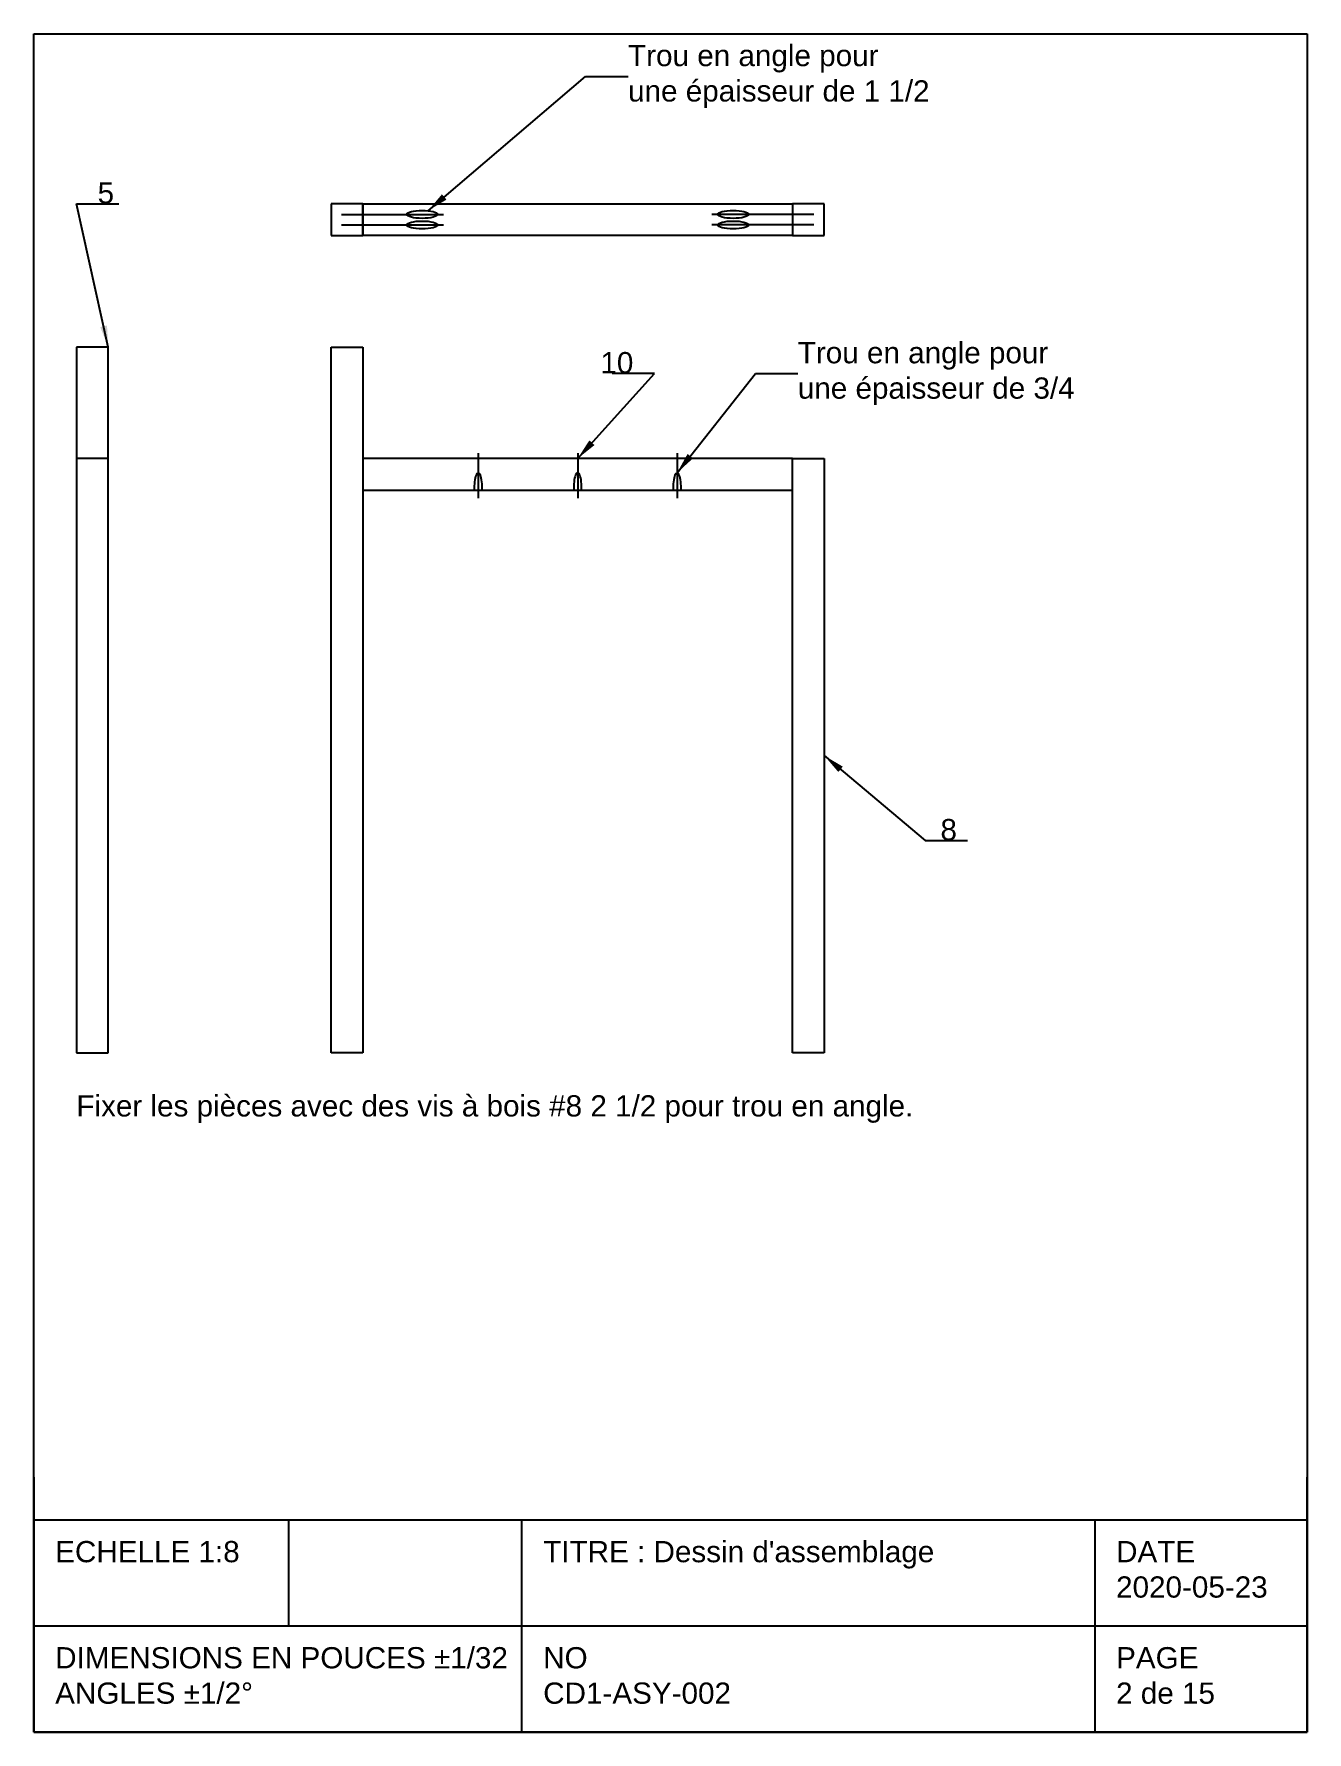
# Model space of a CAD drawing. Header units: inches. Extents: x -14 to 46, y -32 to 48.
import ezdxf

# ---------------------------------------------------------------- set-up
doc = ezdxf.new("R2010")
doc.units = ezdxf.units.IN
doc.header["$MEASUREMENT"] = 0
doc.linetypes.add('CENTER', pattern=[50.8, 31.75, -6.35, 6.35, -6.35])
doc.layers.get('0').update_dxf_attribs({"lineweight": 25})
doc.styles.add('QCADDimTextStyle', font='txt')
doc.styles.add('textstyle11', font='')
doc.styles.add('textstyle12', font='')
doc.styles.add('textstyle13', font='')
doc.styles.add('textstyle14', font='')
doc.styles.add('textstyle15', font='')
doc.styles.add('textstyle16', font='')
doc.styles.add('textstyle17', font='')
doc.styles.add('textstyle18', font='')
doc.styles.add('textstyle19', font='')
doc.styles.add('textstyle20', font='')
doc.styles.add('textstyle21', font='')
doc.styles.add('textstyle22', font='')
doc.styles.get('textstyle11').set_extended_font_data('Arial')
doc.styles.get('textstyle12').set_extended_font_data('Arial')
doc.styles.get('textstyle13').set_extended_font_data('Arial')
doc.styles.get('textstyle14').set_extended_font_data('Arial')
doc.styles.get('textstyle15').set_extended_font_data('Arial')
doc.styles.get('textstyle16').set_extended_font_data('Arial')
doc.styles.get('textstyle17').set_extended_font_data('Arial')
doc.styles.get('textstyle18').set_extended_font_data('Arial')
doc.styles.get('textstyle19').set_extended_font_data('Arial')
doc.styles.get('textstyle20').set_extended_font_data('Arial')
doc.styles.get('textstyle21').set_extended_font_data('Arial')
doc.styles.get('textstyle22').set_extended_font_data('Arial')
doc.dimstyles.new('QCADDimStyle', dxfattribs={"dimscale": 8, "dimtxt": 0.125, "dimasz": 0.125, "dimexe": 0.0625, "dimexo": 0.03125, "dimgap": 0.03125, "dimtad": 1, "dimtoh": 1, "dimdec": 4, "dimzin": 0, "dimdsep": 46, "dimtxsty": 'QCADDimTextStyle', "dimcen": 0.09, "dimadec": 0, "dimazin": 0, "dimtfac": 1, "dimtdec": 4, "dimtofl": 0, "dimtmove": 0, "dimatfit": 3, "dimfxl": 1, "dimtolj": 1, "dimtzin": 0, "dimarcsym": 0})

# ---------------------------------------------------------------- blocks, each defined once
blk = doc.blocks.new('cartouche_ANSI_A')
for p, q in [((0, 10), (7.5, 10)), ((0, 0), (0, 10)), ((7.5, 10), (7.5, 0)), ((0, 1.5), (0, 0)), ((7.5, 0), (7.5, 1.5)), ((0, 1.25), (7.5, 1.25)), ((1.5, 1.25), (1.5, 0.625)), ((2.875, 0), (2.875, 1.25)), ((6.25, 1.25), (6.25, 0)), ((0, 0), (0, 0.75)), ((7.5, 0.75), (7.5, 0)), ((0, 0.625), (2.875, 0.625)), ((2.875, 0.625), (5.625, 0.625)), ((5.625, 0.625), (7.5, 0.625)), ((7.5, 0), (0, 0)), ((0, 0), (7.5, 0)), ((7.5, 0), (0, 0))]:
    blk.add_line(p, q)
at = {"char_height": 0.125, "attachment_point": 1}
for s, insert, style in [('ECHELLE 1:8', (0.125, 1.125), 'textstyle12'), ("TITRE : Dessin d'assemblage", (3, 1.125), 'textstyle14'), ('DATE\\P2020-05-23', (6.375, 1.125), 'textstyle16'), ('DIMENSIONS EN POUCES %%p1/32\\PANGLES %%p1/2%%d', (0.125, 0.5), 'textstyle11'), ('NO\\PCD1-ASY-002', (3, 0.5), 'textstyle13'), ('PAGE\\P2 de 15', (6.375, 0.5), 'textstyle15')]:
    blk.add_mtext(s, dxfattribs=dict(at, insert=insert, style=style))

msp = doc.modelspace()

# ---------------------------------------------------------------- linework, layer by layer
for p, q in [((1.5, 40), (0, 40)), ((0, 40), (0, 38.5)), ((1.5, 38.5), (1.5, 40)), ((1.5, 40), (21.75, 40)), ((1.5, 38.5), (1.5, 40)), ((1.5, 40), (1.5, 38.5)), ((21.75, 40), (21.75, 38.5)), ((23.25, 40), (21.75, 40)), ((21.75, 40), (21.75, 38.5)), ((23.25, 38.5), (23.25, 40)), ((0, 38.5), (1.5, 38.5)), ((21.75, 38.5), (1.5, 38.5)), ((21.75, 38.5), (23.25, 38.5)), ((-10.5, 33.25), (-12, 33.25)), ((-12, 33.25), (-12, 0)), ((-10.5, 0), (-10.5, 33.25)), ((0, 0), (0, 33.25)), ((0, 33.25), (1.5, 33.25)), ((1.5, 33.25), (1.5, 0)), ((-10.5, 28), (-12, 28)), ((-12, 28), (-12, 0)), ((-10.5, 0), (-10.5, 28)), ((21.75, 28), (1.5, 28)), ((1.5, 28), (1.5, 26.5)), ((6.937, 28.25), (6.937, 26.125)), ((11.625, 28.25), (11.625, 26.125)), ((16.312, 28.25), (16.312, 26.125)), ((21.75, 0), (21.75, 28)), ((21.75, 28), (23.25, 28)), ((21.75, 26.5), (21.75, 28)), ((23.25, 28), (23.25, 0)), ((1.5, 26.5), (21.75, 26.5)), ((-12, 0), (-10.5, 0)), ((-12, 0), (-10.5, 0)), ((1.5, 0), (0, 0)), ((23.25, 0), (21.75, 0))]:
    msp.add_line(p, q)
at = {"linetype": 'CENTER'}
for p, q in [((0.5, 39.5), (5.299, 39.5)), ((22.75, 39.5), (17.951, 39.5)), ((0.5, 39), (5.299, 39)), ((22.75, 39), (17.951, 39))]:
    msp.add_line(p, q, dxfattribs=at)
for centre, major_axis in [((4.299, 39.5), (0.724, 0)), ((18.951, 39.5), (-0.724, 0)), ((4.299, 39), (0.724, 0)), ((18.951, 39), (-0.724, 0))]:
    msp.add_ellipse(centre, major_axis=major_axis, ratio=0.258819)
for centre in [(6.937, 26.6), (11.625, 26.6), (16.312, 26.6)]:
    msp.add_ellipse(centre, major_axis=(0, 0.724), ratio=0.258819, start_param=4.57324, end_param=7.993131)

# ---------------------------------------------------------------- block references
at = {"xscale": 8, "yscale": 8}
msp.add_blockref('cartouche_ANSI_A', (-14, -32), dxfattribs=at)

# ---------------------------------------------------------------- texts
at = {"char_height": 1}
for s, insert, attachment_point, style in [('Trou en angle pour \\Pune épaisseur de 1 1/2', (14, 46), 4, 'textstyle17'), ('5', (-11, 40), 7, 'textstyle20'), ('10', (14.25, 32), 9, 'textstyle21'), ('Trou en angle pour \\Pune épaisseur de 3/4', (22, 32), 4, 'textstyle18'), ('8', (29.5, 10), 9, 'textstyle22'), ('Fixer les pièces avec des vis à bois #8 2 1/2 pour trou en angle.', (-12, -2), 1, 'textstyle19')]:
    msp.add_mtext(s, dxfattribs=dict(at, insert=insert, attachment_point=attachment_point, style=style))

# ---------------------------------------------------------------- leaders
for points in [[(4.574, 39.673), (12, 46), (14, 46)], [(-10.5, 33.25), (-12, 40), (-10, 40)], [(11.625, 28), (15.25, 32), (13.25, 32)], [(16.312, 27.325), (20, 32), (22, 32)], [(23.25, 14), (28, 10), (30, 10)]]:
    msp.add_leader(points, dimstyle='QCADDimStyle')

doc.saveas('drawing.dxf')
